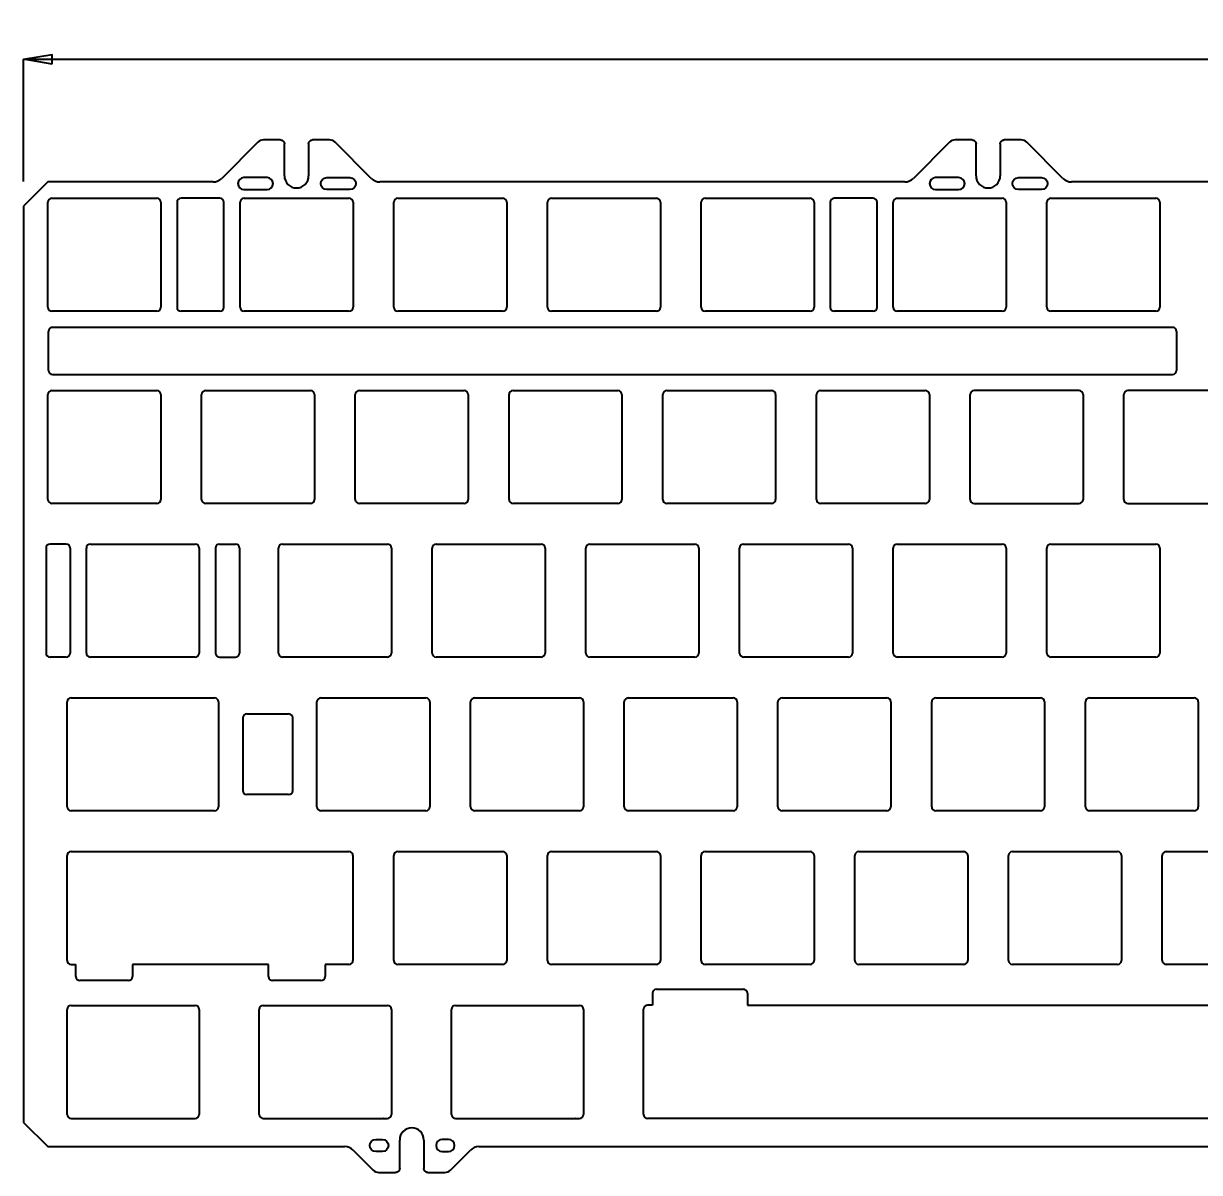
# Model space of a CAD drawing. Extents: x 2288 to 2648, y 1088 to 1230.
# Drawn here: x 2288.4 to 2434.1, y 1087.8 to 1230.2 of the extents above; entities that cross this region are included whole.
import ezdxf

# ---------------------------------------------------------------- set-up
doc = ezdxf.new("R2010")
doc.units = 0
doc.layers.get('0').update_dxf_attribs({"linetype": 'CONTINUOUS'})
doc.layers.get('DEFPOINTS').update_dxf_attribs({"linetype": 'CONTINUOUS'})
doc.styles.add('SLDTEXTSTYLE0', font='TXT', dxfattribs={"width": 0.75})
doc.dimstyles.new('SLDDIMSTYLE0', dxfattribs={"dimtxt": 3.5, "dimasz": 3.556, "dimexe": 0, "dimexo": 0.0625, "dimgap": 0.875, "dimtad": 1, "dimzin": 12, "dimblk1": 'CLOSED', "dimblk2": 'CLOSED', "dimsah": 1, "dimcen": 0.09, "dimazin": 3, "dimtfac": 1, "dimtofl": 0, "dimtmove": 0, "dimatfit": 3})

# ---------------------------------------------------------------- blocks, each defined once
blk = doc.blocks.new('_CLOSED')
at = {"color": 0, "linetype": 'BYBLOCK'}
for p, q in [((-1, 0.166667), (0, 0)), ((-1, 0.166667), (-1, -0.166667)), ((0, 0), (-1, -0.166667)), ((0, 0), (-1, 0))]:
    blk.add_line(p, q, dxfattribs=at)
blk = doc.blocks.new('*D3')
at = {"color": 0, "linetype": 'CONTINUOUS'}
for p, q in [((2288.369837, 1210.629545), (2288.369837, 1225.768585)), ((2291.925837, 1225.768585), (2633.476337, 1225.768585)), ((2637.032337, 1210.629545), (2637.032337, 1225.768585))]:
    blk.add_line(p, q, dxfattribs=at)
at = {"layer": 'DEFPOINTS', "color": 0, "linetype": 'CONTINUOUS'}
for p in [(2637.032337, 1225.768585), (2288.369837, 1210.567045), (2637.032337, 1210.567045)]:
    blk.add_point(p, dxfattribs=at)
at = {"color": 0, "linetype": 'CONTINUOUS', "xscale": 3.556, "yscale": 3.556, "zscale": 3.556, "rotation": 180}
blk.add_blockref('_CLOSED', (2288.369837, 1225.768585), dxfattribs=at)
at = {"color": 0, "linetype": 'CONTINUOUS', "xscale": 3.556, "yscale": 3.556, "zscale": 3.556}
blk.add_blockref('_CLOSED', (2637.032337, 1225.768585), dxfattribs=at)
at = {"color": 0, "linetype": 'CONTINUOUS', "style": 'SLDTEXTSTYLE0', "width": 0.75}
blk.add_text('348.66', height=3.5, dxfattribs=at).set_placement((2456.138587, 1226.643585))

msp = doc.modelspace()

# ---------------------------------------------------------------- linework, layer by layer
at = {"color": 7, "linetype": 'CONTINUOUS'}
for p, q in [((2320.207337, 1215.767045), (2318.121551, 1215.767045)), ((2326.293123, 1215.767045), (2324.207337, 1215.767045)), ((2405.932337, 1215.767045), (2403.846551, 1215.767045)), ((2412.018123, 1215.767045), (2409.932337, 1215.767045)), ((2317.414444, 1215.474152), (2312.946677, 1211.006385)), ((2320.707337, 1211.317045), (2320.707337, 1215.267045)), ((2323.707337, 1215.267045), (2323.707337, 1211.317045)), ((2331.467997, 1211.006385), (2327.00023, 1215.474152)), ((2403.139444, 1215.474152), (2398.671677, 1211.006385)), ((2406.432337, 1211.317045), (2406.432337, 1215.267045)), ((2409.432337, 1215.267045), (2409.432337, 1211.317045)), ((2417.192997, 1211.006385), (2412.72523, 1215.474152)), ((2291.369837, 1210.567045), (2288.369837, 1207.567045)), ((2311.886017, 1210.567045), (2291.369837, 1210.567045)), ((2397.611017, 1210.567045), (2332.528657, 1210.567045)), ((2483.336017, 1210.567045), (2418.253657, 1210.567045)), ((2291.894837, 1208.542045), (2304.894837, 1208.542045)), ((2315.708296, 1208.542045), (2328.708296, 1208.542045)), ((2334.758296, 1208.542045), (2347.758296, 1208.542045)), ((2353.808296, 1208.542045), (2366.808296, 1208.542045)), ((2372.858296, 1208.542045), (2385.858296, 1208.542045)), ((2396.671756, 1208.542045), (2409.671756, 1208.542045)), ((2415.721756, 1208.542045), (2428.721756, 1208.542045)), ((2288.369837, 1207.567045), (2288.369837, 1094.004545)), ((2291.394837, 1195.042045), (2291.394837, 1208.042045)), ((2305.394837, 1208.042045), (2305.394837, 1195.042045)), ((2307.394837, 1208.042045), (2307.394837, 1195.042045)), ((2313.208296, 1195.042045), (2313.208296, 1208.042045)), ((2315.208296, 1195.042045), (2315.208296, 1208.042045)), ((2329.208296, 1208.042045), (2329.208296, 1195.042045)), ((2334.258296, 1195.042045), (2334.258296, 1208.042045)), ((2348.258296, 1208.042045), (2348.258296, 1195.042045)), ((2353.308296, 1195.042045), (2353.308296, 1208.042045)), ((2367.308296, 1208.042045), (2367.308296, 1195.042045)), ((2372.358296, 1195.042045), (2372.358296, 1208.042045)), ((2386.358296, 1208.042045), (2386.358296, 1195.042045)), ((2388.358296, 1208.042045), (2388.358296, 1195.042045)), ((2394.171756, 1195.042045), (2394.171756, 1208.042045)), ((2396.171756, 1195.042045), (2396.171756, 1208.042045)), ((2410.171756, 1208.042045), (2410.171756, 1195.042045)), ((2415.221756, 1195.042045), (2415.221756, 1208.042045)), ((2429.221756, 1208.042045), (2429.221756, 1195.042045)), ((2304.894837, 1194.542045), (2291.894837, 1194.542045)), ((2328.708296, 1194.542045), (2315.708296, 1194.542045)), ((2347.758296, 1194.542045), (2334.758296, 1194.542045)), ((2366.808296, 1194.542045), (2353.808296, 1194.542045)), ((2385.858296, 1194.542045), (2372.858296, 1194.542045)), ((2409.671756, 1194.542045), (2396.671756, 1194.542045)), ((2428.721756, 1194.542045), (2415.721756, 1194.542045)), ((2430.777863, 1192.543095), (2291.950945, 1192.543095)), ((2431.277863, 1192.043095), (2431.277863, 1187.211491)), ((2291.950945, 1186.711491), (2430.777863, 1186.711491)), ((2291.394837, 1171.210442), (2291.394837, 1184.210442)), ((2291.894837, 1184.710442), (2304.894837, 1184.710442)), ((2305.394837, 1184.210442), (2305.394837, 1171.210442)), ((2310.444837, 1171.210442), (2310.444837, 1184.210442)), ((2310.944837, 1184.710442), (2323.944837, 1184.710442)), ((2324.444837, 1184.210442), (2324.444837, 1171.210442)), ((2329.494837, 1171.210442), (2329.494837, 1184.210442)), ((2329.994837, 1184.710442), (2342.994837, 1184.710442)), ((2343.494837, 1184.210442), (2343.494837, 1171.210442)), ((2348.544837, 1171.210442), (2348.544837, 1184.210442)), ((2349.044837, 1184.710442), (2362.044837, 1184.710442)), ((2362.544837, 1184.210442), (2362.544837, 1171.210442)), ((2367.594837, 1171.210442), (2367.594837, 1184.210442)), ((2368.094837, 1184.710442), (2381.094837, 1184.710442)), ((2381.594837, 1184.210442), (2381.594837, 1171.210442)), ((2386.644837, 1171.210442), (2386.644837, 1184.210442)), ((2387.144837, 1184.710442), (2400.144837, 1184.710442)), ((2400.644837, 1184.210442), (2400.644837, 1171.210442)), ((2405.694837, 1171.210442), (2405.694837, 1184.210442)), ((2419.194837, 1184.710442), (2406.194837, 1184.710442)), ((2419.694837, 1184.210442), (2419.694837, 1171.210442)), ((2424.744837, 1171.210442), (2424.744837, 1184.210442)), ((2438.244837, 1184.710442), (2425.244837, 1184.710442)), ((2304.894837, 1170.710442), (2291.894837, 1170.710442)), ((2323.944837, 1170.710442), (2310.944837, 1170.710442)), ((2342.994837, 1170.710442), (2329.994837, 1170.710442)), ((2362.044837, 1170.710442), (2349.044837, 1170.710442)), ((2381.094837, 1170.710442), (2368.094837, 1170.710442)), ((2400.144837, 1170.710442), (2387.144837, 1170.710442)), ((2406.194837, 1170.710442), (2419.194837, 1170.710442)), ((2425.244837, 1170.710442), (2438.244837, 1170.710442)), ((2291.157337, 1165.179545), (2291.157337, 1152.179545)), ((2294.157337, 1165.179545), (2294.157337, 1152.179545)), ((2296.157337, 1152.179545), (2296.157337, 1165.179545)), ((2296.657337, 1165.679545), (2309.657337, 1165.679545)), ((2310.157337, 1165.179545), (2310.157337, 1152.179545)), ((2312.157337, 1165.179545), (2312.157337, 1152.179545)), ((2315.157337, 1165.179545), (2315.157337, 1152.179545)), ((2319.969837, 1152.179545), (2319.969837, 1165.179545)), ((2320.469837, 1165.679545), (2333.469837, 1165.679545)), ((2333.969837, 1165.179545), (2333.969837, 1152.179545)), ((2339.019837, 1152.179545), (2339.019837, 1165.179545)), ((2339.519837, 1165.679545), (2352.519837, 1165.679545)), ((2353.019837, 1165.179545), (2353.019837, 1152.179545)), ((2358.069837, 1152.179545), (2358.069837, 1165.179545)), ((2358.569837, 1165.679545), (2371.569837, 1165.679545)), ((2372.069837, 1165.179545), (2372.069837, 1152.179545)), ((2377.119837, 1152.179545), (2377.119837, 1165.179545)), ((2377.619837, 1165.679545), (2390.619837, 1165.679545)), ((2391.119837, 1165.179545), (2391.119837, 1152.179545)), ((2396.169837, 1152.179545), (2396.169837, 1165.179545)), ((2396.669837, 1165.679545), (2409.669837, 1165.679545)), ((2410.169837, 1165.179545), (2410.169837, 1152.179545)), ((2415.219837, 1152.179545), (2415.219837, 1165.179545)), ((2415.719837, 1165.679545), (2428.719837, 1165.679545)), ((2429.219837, 1165.179545), (2429.219837, 1152.179545)), ((2309.657337, 1151.679545), (2296.657337, 1151.679545)), ((2333.469837, 1151.679545), (2320.469837, 1151.679545)), ((2352.519837, 1151.679545), (2339.519837, 1151.679545)), ((2371.569837, 1151.679545), (2358.569837, 1151.679545)), ((2390.619837, 1151.679545), (2377.619837, 1151.679545)), ((2409.669837, 1151.679545), (2396.669837, 1151.679545)), ((2428.719837, 1151.679545), (2415.719837, 1151.679545)), ((2293.776087, 1133.129545), (2293.776087, 1146.129545)), ((2294.276087, 1146.629545), (2312.038587, 1146.629545)), ((2312.538587, 1146.129545), (2312.538587, 1133.129545)), ((2324.732337, 1133.129545), (2324.732337, 1146.129545)), ((2325.232337, 1146.629545), (2338.232337, 1146.629545)), ((2338.732337, 1146.129545), (2338.732337, 1133.129545)), ((2343.782337, 1133.129545), (2343.782337, 1146.129545)), ((2344.282337, 1146.629545), (2357.282337, 1146.629545)), ((2357.782337, 1146.129545), (2357.782337, 1133.129545)), ((2362.832337, 1133.129545), (2362.832337, 1146.129545)), ((2363.332337, 1146.629545), (2376.332337, 1146.629545)), ((2376.832337, 1146.129545), (2376.832337, 1133.129545)), ((2381.882337, 1133.129545), (2381.882337, 1146.129545)), ((2382.382337, 1146.629545), (2395.382337, 1146.629545)), ((2395.882337, 1146.129545), (2395.882337, 1133.129545)), ((2400.932337, 1133.129545), (2400.932337, 1146.129545)), ((2401.432337, 1146.629545), (2414.432337, 1146.629545)), ((2414.932337, 1146.129545), (2414.932337, 1133.129545)), ((2419.982337, 1133.129545), (2419.982337, 1146.129545)), ((2420.482337, 1146.629545), (2433.482337, 1146.629545)), ((2433.982337, 1146.129545), (2433.982337, 1133.129545)), ((2316.038587, 1144.629545), (2321.232337, 1144.629545)), ((2315.538587, 1144.129545), (2315.538587, 1135.129545)), ((2321.732337, 1135.129545), (2321.732337, 1144.129545)), ((2321.232337, 1134.629545), (2316.038587, 1134.629545)), ((2312.038587, 1132.629545), (2294.276087, 1132.629545)), ((2338.232337, 1132.629545), (2325.232337, 1132.629545)), ((2357.282337, 1132.629545), (2344.282337, 1132.629545)), ((2376.332337, 1132.629545), (2363.332337, 1132.629545)), ((2395.382337, 1132.629545), (2382.382337, 1132.629545)), ((2414.432337, 1132.629545), (2401.432337, 1132.629545)), ((2433.482337, 1132.629545), (2420.482337, 1132.629545)), ((2293.777331, 1114.079557), (2293.777331, 1127.079557)), ((2294.277331, 1127.579557), (2328.707331, 1127.579557)), ((2329.207331, 1127.079557), (2329.207331, 1114.079557)), ((2334.257337, 1114.079545), (2334.257337, 1127.079545)), ((2334.757337, 1127.579545), (2347.757337, 1127.579545)), ((2348.257337, 1127.079545), (2348.257337, 1114.079545)), ((2353.307337, 1114.079545), (2353.307337, 1127.079545)), ((2353.807337, 1127.579545), (2366.807337, 1127.579545)), ((2367.307337, 1127.079545), (2367.307337, 1114.079545)), ((2372.357337, 1114.079545), (2372.357337, 1127.079545)), ((2372.857337, 1127.579545), (2385.857337, 1127.579545)), ((2386.357337, 1127.079545), (2386.357337, 1114.079545)), ((2391.407337, 1114.079545), (2391.407337, 1127.079545)), ((2391.907337, 1127.579545), (2404.907337, 1127.579545)), ((2405.407337, 1127.079545), (2405.407337, 1114.079545)), ((2410.457337, 1114.079545), (2410.457337, 1127.079545)), ((2410.957337, 1127.579545), (2423.957337, 1127.579545)), ((2424.457337, 1127.079545), (2424.457337, 1114.079545)), ((2429.507337, 1114.079545), (2429.507337, 1127.079545)), ((2430.007337, 1127.579545), (2443.007337, 1127.579545)), ((2294.277331, 1113.579557), (2294.863097, 1113.579557)), ((2294.863097, 1112.079557), (2294.863097, 1113.579557)), ((2301.863097, 1113.579563), (2301.863097, 1112.079557)), ((2318.739074, 1113.579557), (2301.863097, 1113.579563)), ((2318.739074, 1112.079557), (2318.739074, 1113.579557)), ((2328.707331, 1113.579557), (2325.739074, 1113.579557)), ((2325.739074, 1113.579557), (2325.739074, 1112.079557)), ((2347.757337, 1113.579545), (2334.757337, 1113.579545)), ((2366.807337, 1113.579545), (2353.807337, 1113.579545)), ((2385.857337, 1113.579545), (2372.857337, 1113.579545)), ((2404.907337, 1113.579545), (2391.907337, 1113.579545)), ((2423.957337, 1113.579545), (2410.957337, 1113.579545)), ((2443.007337, 1113.579545), (2430.007337, 1113.579545)), ((2301.363097, 1111.579557), (2295.363097, 1111.579557)), ((2325.239074, 1111.579557), (2319.239074, 1111.579557)), ((2366.332383, 1110.013873), (2366.332383, 1108.529545)), ((2366.832383, 1110.513873), (2377.594904, 1110.513873)), ((2378.094904, 1110.013873), (2378.094904, 1108.529545)), ((2293.776139, 1095.010448), (2293.776139, 1108.01046)), ((2294.276139, 1108.51046), (2309.657404, 1108.51046)), ((2310.157404, 1108.01046), (2310.157404, 1095.010448)), ((2317.588639, 1095.010448), (2317.588639, 1108.01046)), ((2318.088639, 1108.51046), (2333.469904, 1108.51046)), ((2333.969904, 1108.01046), (2333.969904, 1095.010448)), ((2341.401139, 1095.010448), (2341.401139, 1108.01046)), ((2341.901139, 1108.51046), (2357.282404, 1108.51046)), ((2357.782404, 1108.01046), (2357.782404, 1095.010448)), ((2378.094904, 1108.529545), (2466.344895, 1108.529545)), ((2288.369837, 1094.004545), (2291.369837, 1091.004545)), ((2294.276139, 1094.510448), (2309.150492, 1094.510448)), ((2309.157404, 1094.510448), (2309.150492, 1094.510448)), ((2309.157404, 1094.510448), (2309.657404, 1094.510448)), ((2318.088639, 1094.510448), (2332.957935, 1094.510448)), ((2332.969904, 1094.510448), (2332.957935, 1094.510448)), ((2332.969904, 1094.510448), (2333.469904, 1094.510448)), ((2341.901139, 1094.510448), (2356.746115, 1094.510448)), ((2356.782414, 1094.510448), (2356.746115, 1094.510448)), ((2356.782414, 1094.510448), (2357.282404, 1094.510448)), ((2497.776139, 1094.51046), (2365.712404, 1094.51046)), ((2334.994889, 1088.304545), (2334.994889, 1091.829545)), ((2337.994889, 1091.829545), (2337.994889, 1088.304545)), ((2291.369837, 1091.004545), (2328.173568, 1091.004545)), ((2329.234229, 1090.565205), (2331.701996, 1088.097438)), ((2341.287782, 1088.097438), (2343.755549, 1090.565205)), ((2344.816209, 1091.004545), (2494.861068, 1091.004545)), ((2332.409102, 1087.804545), (2334.494889, 1087.804545)), ((2338.494889, 1087.804545), (2340.580675, 1087.804545))]:
    msp.add_line(p, q, dxfattribs=at)
for p, q in [((2318.550757, 1211.105449, -0.00001), (2315.694989, 1211.105449, -0.000011)), ((2325.964538, 1211.105449, -0.000008), (2328.820306, 1211.105449, -0.000007)), ((2404.275757, 1211.105449, -0.00001), (2401.419989, 1211.105449, -0.000011)), ((2411.689538, 1211.105449, -0.000008), (2414.545306, 1211.105449, -0.000007)), ((2312.708296, 1208.542045), (2307.894837, 1208.542045)), ((2315.694989, 1209.605449, -0.000011), (2318.550757, 1209.605449, -0.00001)), ((2328.820306, 1209.605449, -0.000007), (2325.964538, 1209.605449, -0.000008)), ((2393.671756, 1208.542045), (2388.858296, 1208.542045)), ((2401.419989, 1209.605449, -0.000011), (2404.275757, 1209.605449, -0.00001)), ((2414.545306, 1209.605449, -0.000007), (2411.689538, 1209.605449, -0.000008)), ((2312.708296, 1194.542045), (2307.894837, 1194.542045)), ((2393.671756, 1194.542045), (2388.858296, 1194.542045)), ((2365.212404, 1095.01046), (2365.212404, 1108.029545)), ((2366.332383, 1108.529545), (2365.712404, 1108.529545)), ((2332.044106, 1091.893271, -0.000056), (2332.844106, 1091.893271, -0.000056)), ((2341.057887, 1091.893271, -0.000054), (2340.257887, 1091.893271, -0.000054)), ((2332.844106, 1090.393271, -0.000056), (2332.044106, 1090.393271, -0.000056)), ((2340.257887, 1090.393271, -0.000054), (2341.057887, 1090.393271, -0.000054))]:
    msp.add_line(p, q)
at = {"color": 7}
for p, q in [((2291.450945, 1187.211491), (2291.450945, 1192.043095)), ((2293.657337, 1165.679545), (2291.657337, 1165.679545)), ((2312.657337, 1165.679545), (2314.657337, 1165.679545)), ((2293.657337, 1151.679545), (2291.657337, 1151.679545)), ((2312.657337, 1151.679545), (2314.657337, 1151.679545))]:
    msp.add_line(p, q, dxfattribs=at)
at = {"color": 7, "linetype": 'CONTINUOUS'}
for points in [[(2320.207337, 1215.767045), (2320.226961, 1215.766643), (2320.246546, 1215.765444), (2320.266064, 1215.763459), (2320.285486, 1215.7607), (2320.304787, 1215.757179), (2320.323937, 1215.752906), (2320.342911, 1215.747894), (2320.361679, 1215.742153), (2320.380215, 1215.735695), (2320.398491, 1215.728532), (2320.41648, 1215.720674), (2320.434153, 1215.712134), (2320.451483, 1215.702922), (2320.468444, 1215.69305), (2320.485007, 1215.682529), (2320.501144, 1215.671372), (2320.516829, 1215.659589), (2320.532033, 1215.647191), (2320.54673, 1215.63419), (2320.56089, 1215.620598), (2320.574483, 1215.606437), (2320.587483, 1215.591741), (2320.599881, 1215.576537), (2320.611664, 1215.560852), (2320.622822, 1215.544715), (2320.633342, 1215.528152), (2320.643214, 1215.511191), (2320.652426, 1215.493861), (2320.660966, 1215.476187), (2320.668824, 1215.458199), (2320.675987, 1215.439923), (2320.682445, 1215.421387), (2320.688186, 1215.402619), (2320.693198, 1215.383645), (2320.697471, 1215.364495), (2320.700992, 1215.345194), (2320.703751, 1215.325772), (2320.705736, 1215.306254), (2320.706935, 1215.286669), (2320.707337, 1215.267045)], [(2323.707337, 1215.267045), (2323.707739, 1215.286669), (2323.708938, 1215.306254), (2323.710923, 1215.325772), (2323.713682, 1215.345194), (2323.717203, 1215.364495), (2323.721476, 1215.383645), (2323.726488, 1215.402619), (2323.732229, 1215.421387), (2323.738687, 1215.439923), (2323.74585, 1215.458199), (2323.753708, 1215.476187), (2323.762249, 1215.493861), (2323.77146, 1215.511191), (2323.781332, 1215.528152), (2323.791853, 1215.544715), (2323.80301, 1215.560852), (2323.814793, 1215.576537), (2323.827191, 1215.591741), (2323.840192, 1215.606437), (2323.853784, 1215.620598), (2323.867945, 1215.63419), (2323.882641, 1215.647191), (2323.897845, 1215.659589), (2323.91353, 1215.671372), (2323.929667, 1215.682529), (2323.94623, 1215.69305), (2323.963191, 1215.702922), (2323.980521, 1215.712134), (2323.998195, 1215.720674), (2324.016183, 1215.728532), (2324.034459, 1215.735695), (2324.052995, 1215.742153), (2324.071763, 1215.747894), (2324.090737, 1215.752906), (2324.109887, 1215.757179), (2324.129188, 1215.7607), (2324.148611, 1215.763459), (2324.168128, 1215.765444), (2324.187713, 1215.766643), (2324.207337, 1215.767045)], [(2405.932337, 1215.767045), (2405.951961, 1215.766643), (2405.971546, 1215.765444), (2405.991064, 1215.763459), (2406.010486, 1215.7607), (2406.029787, 1215.757179), (2406.048937, 1215.752906), (2406.067911, 1215.747894), (2406.086679, 1215.742153), (2406.105215, 1215.735695), (2406.123491, 1215.728532), (2406.14148, 1215.720674), (2406.159153, 1215.712134), (2406.176483, 1215.702922), (2406.193444, 1215.69305), (2406.210007, 1215.682529), (2406.226144, 1215.671372), (2406.241829, 1215.659589), (2406.257033, 1215.647191), (2406.27173, 1215.63419), (2406.28589, 1215.620598), (2406.299483, 1215.606437), (2406.312483, 1215.591741), (2406.324881, 1215.576537), (2406.336664, 1215.560852), (2406.347822, 1215.544715), (2406.358342, 1215.528152), (2406.368214, 1215.511191), (2406.377426, 1215.493861), (2406.385966, 1215.476187), (2406.393824, 1215.458199), (2406.400987, 1215.439923), (2406.407445, 1215.421387), (2406.413186, 1215.402619), (2406.418198, 1215.383645), (2406.422471, 1215.364495), (2406.425992, 1215.345194), (2406.428751, 1215.325772), (2406.430736, 1215.306254), (2406.431935, 1215.286669), (2406.432337, 1215.267045)], [(2409.432337, 1215.267045), (2409.432739, 1215.286669), (2409.433938, 1215.306254), (2409.435923, 1215.325772), (2409.438682, 1215.345194), (2409.442203, 1215.364495), (2409.446476, 1215.383645), (2409.451488, 1215.402619), (2409.457229, 1215.421387), (2409.463687, 1215.439923), (2409.47085, 1215.458199), (2409.478708, 1215.476187), (2409.487249, 1215.493861), (2409.49646, 1215.511191), (2409.506332, 1215.528152), (2409.516853, 1215.544715), (2409.52801, 1215.560852), (2409.539793, 1215.576537), (2409.552191, 1215.591741), (2409.565192, 1215.606437), (2409.578784, 1215.620598), (2409.592945, 1215.63419), (2409.607641, 1215.647191), (2409.622845, 1215.659589), (2409.63853, 1215.671372), (2409.654667, 1215.682529), (2409.67123, 1215.69305), (2409.688191, 1215.702922), (2409.705521, 1215.712134), (2409.723195, 1215.720674), (2409.741183, 1215.728532), (2409.759459, 1215.735695), (2409.777995, 1215.742153), (2409.796763, 1215.747894), (2409.815737, 1215.752906), (2409.834887, 1215.757179), (2409.854188, 1215.7607), (2409.873611, 1215.763459), (2409.893128, 1215.765444), (2409.912713, 1215.766643), (2409.932337, 1215.767045)], [(2334.994889, 1088.304545), (2334.994486, 1088.284921), (2334.993287, 1088.265336), (2334.991303, 1088.245819), (2334.988544, 1088.226396), (2334.985023, 1088.207095), (2334.98075, 1088.187945), (2334.975738, 1088.168971), (2334.969997, 1088.150203), (2334.963539, 1088.131667), (2334.956375, 1088.113391), (2334.948518, 1088.095403), (2334.939977, 1088.077729), (2334.930765, 1088.060399), (2334.920894, 1088.043438), (2334.910373, 1088.026875), (2334.899216, 1088.010738), (2334.887432, 1087.995053), (2334.875035, 1087.979849), (2334.862034, 1087.965153), (2334.848442, 1087.950992), (2334.834281, 1087.9374), (2334.819585, 1087.924399), (2334.804381, 1087.912001), (2334.788696, 1087.900218), (2334.772558, 1087.889061), (2334.755996, 1087.87854), (2334.739035, 1087.868668), (2334.721705, 1087.859456), (2334.704031, 1087.850916), (2334.686043, 1087.843058), (2334.667767, 1087.835895), (2334.649231, 1087.829437), (2334.630463, 1087.823696), (2334.611489, 1087.818684), (2334.592339, 1087.814411), (2334.573038, 1087.81089), (2334.553615, 1087.808131), (2334.534098, 1087.806146), (2334.514513, 1087.804947), (2334.494889, 1087.804545)], [(2338.494889, 1087.804545), (2338.475264, 1087.804947), (2338.45568, 1087.806146), (2338.436162, 1087.808131), (2338.416739, 1087.81089), (2338.397439, 1087.814411), (2338.378288, 1087.818684), (2338.359315, 1087.823696), (2338.340547, 1087.829437), (2338.322011, 1087.835895), (2338.303735, 1087.843058), (2338.285746, 1087.850916), (2338.268073, 1087.859456), (2338.250742, 1087.868668), (2338.233782, 1087.87854), (2338.217219, 1087.889061), (2338.201082, 1087.900218), (2338.185397, 1087.912001), (2338.170193, 1087.924399), (2338.155496, 1087.9374), (2338.141335, 1087.950992), (2338.127743, 1087.965153), (2338.114743, 1087.979849), (2338.102345, 1087.995053), (2338.090562, 1088.010738), (2338.079404, 1088.026875), (2338.068884, 1088.043438), (2338.059012, 1088.060399), (2338.0498, 1088.077729), (2338.04126, 1088.095403), (2338.033402, 1088.113391), (2338.026239, 1088.131667), (2338.019781, 1088.150203), (2338.01404, 1088.168971), (2338.009027, 1088.187945), (2338.004755, 1088.207095), (2338.001233, 1088.226396), (2337.998475, 1088.245819), (2337.99649, 1088.265336), (2337.995291, 1088.284921), (2337.994889, 1088.304545)]]:
    msp.add_lwpolyline(points, dxfattribs=at)
for centre, radius, start, end in [((2318.121551, 1214.767045), 1, 90, 135), ((2326.293123, 1214.767045), 1, 45, 90), ((2403.846551, 1214.767045), 1, 90, 135), ((2412.018123, 1214.767045), 1, 45, 90), ((2322.207337, 1211.317045), 1.5, 180, 0), ((2407.932337, 1211.317045), 1.5, 180, 0), ((2311.886017, 1212.067045), 1.5, 270, 315), ((2332.528657, 1212.067045), 1.5, 225, 270), ((2397.611017, 1212.067045), 1.5, 270, 315), ((2418.253657, 1212.067045), 1.5, 225, 270), ((2291.894837, 1208.042045), 0.5, 90, 180), ((2304.894837, 1208.042045), 0.5, 0, 90), ((2315.708296, 1208.042045), 0.5, 90, 180), ((2328.708296, 1208.042045), 0.5, 0, 90), ((2334.758296, 1208.042045), 0.5, 90, 180), ((2347.758296, 1208.042045), 0.5, 0, 90), ((2353.808296, 1208.042045), 0.5, 90, 180), ((2366.808296, 1208.042045), 0.5, 0, 90), ((2372.858296, 1208.042045), 0.5, 90, 180), ((2385.858296, 1208.042045), 0.5, 0, 90), ((2396.671756, 1208.042045), 0.5, 90, 180), ((2409.671756, 1208.042045), 0.5, 0, 90), ((2415.721756, 1208.042045), 0.5, 90, 180), ((2428.721756, 1208.042045), 0.5, 0, 90), ((2291.894837, 1195.042045), 0.5, 180, 270), ((2304.894837, 1195.042045), 0.5, 270, 0), ((2315.708296, 1195.042045), 0.5, 180, 270), ((2328.708296, 1195.042045), 0.5, 270, 0), ((2334.758296, 1195.042045), 0.5, 180, 270), ((2347.758296, 1195.042045), 0.5, 270, 0), ((2353.808296, 1195.042045), 0.5, 180, 270), ((2366.808296, 1195.042045), 0.5, 270, 0), ((2372.858296, 1195.042045), 0.5, 180, 270), ((2385.858296, 1195.042045), 0.5, 270, 0), ((2396.671756, 1195.042045), 0.5, 180, 270), ((2409.671756, 1195.042045), 0.5, 270, 0), ((2415.721756, 1195.042045), 0.5, 180, 270), ((2428.721756, 1195.042045), 0.5, 270, 0), ((2430.777863, 1192.043095), 0.5, 0, 90), ((2430.777863, 1187.211491), 0.5, 270, 0), ((2291.894837, 1184.210442), 0.5, 90, 180), ((2304.894837, 1184.210442), 0.5, 0, 90), ((2310.944837, 1184.210442), 0.5, 90, 180), ((2323.944837, 1184.210442), 0.5, 0, 90), ((2329.994837, 1184.210442), 0.5, 90, 180), ((2342.994837, 1184.210442), 0.5, 0, 90), ((2349.044837, 1184.210442), 0.5, 90, 180), ((2362.044837, 1184.210442), 0.5, 0, 90), ((2368.094837, 1184.210442), 0.5, 90, 180), ((2381.094837, 1184.210442), 0.5, 0, 90), ((2387.144837, 1184.210442), 0.5, 90, 180), ((2400.144837, 1184.210442), 0.5, 0, 90), ((2406.194837, 1184.210442), 0.5, 90, 180), ((2419.194837, 1184.210442), 0.5, 0, 90), ((2425.244837, 1184.210442), 0.5, 90, 180), ((2291.894837, 1171.210442), 0.5, 180, 270), ((2304.894837, 1171.210442), 0.5, 270, 0), ((2310.944837, 1171.210442), 0.5, 180, 270), ((2323.944837, 1171.210442), 0.5, 270, 0), ((2329.994837, 1171.210442), 0.5, 180, 270), ((2342.994837, 1171.210442), 0.5, 270, 0), ((2349.044837, 1171.210442), 0.5, 180, 270), ((2362.044837, 1171.210442), 0.5, 270, 0), ((2368.094837, 1171.210442), 0.5, 180, 270), ((2381.094837, 1171.210442), 0.5, 270, 0), ((2387.144837, 1171.210442), 0.5, 180, 270), ((2400.144837, 1171.210442), 0.5, 270, 0), ((2406.194837, 1171.210442), 0.5, 180, 270), ((2419.194837, 1171.210442), 0.5, 270, 0), ((2425.244837, 1171.210442), 0.5, 180, 270), ((2296.657337, 1165.179545), 0.5, 90, 180), ((2309.657337, 1165.179545), 0.5, 0, 90), ((2320.469837, 1165.179545), 0.5, 90, 180), ((2333.469837, 1165.179545), 0.5, 0, 90), ((2339.519837, 1165.179545), 0.5, 90, 180), ((2352.519837, 1165.179545), 0.5, 0, 90), ((2358.569837, 1165.179545), 0.5, 90, 180), ((2371.569837, 1165.179545), 0.5, 0, 90), ((2377.619837, 1165.179545), 0.5, 90, 180), ((2390.619837, 1165.179545), 0.5, 0, 90), ((2396.669837, 1165.179545), 0.5, 90, 180), ((2409.669837, 1165.179545), 0.5, 0, 90), ((2415.719837, 1165.179545), 0.5, 90, 180), ((2428.719837, 1165.179545), 0.5, 0, 90), ((2296.657337, 1152.179545), 0.5, 180, 270), ((2309.657337, 1152.179545), 0.5, 270, 0), ((2320.469837, 1152.179545), 0.5, 180, 270), ((2333.469837, 1152.179545), 0.5, 270, 0), ((2339.519837, 1152.179545), 0.5, 180, 270), ((2352.519837, 1152.179545), 0.5, 270, 0), ((2358.569837, 1152.179545), 0.5, 180, 270), ((2371.569837, 1152.179545), 0.5, 270, 0), ((2377.619837, 1152.179545), 0.5, 180, 270), ((2390.619837, 1152.179545), 0.5, 270, 0), ((2396.669837, 1152.179545), 0.5, 180, 270), ((2409.669837, 1152.179545), 0.5, 270, 0), ((2415.719837, 1152.179545), 0.5, 180, 270), ((2428.719837, 1152.179545), 0.5, 270, 0), ((2294.276087, 1146.129545), 0.5, 90, 180), ((2312.038587, 1146.129545), 0.5, 0, 90), ((2325.232337, 1146.129545), 0.5, 90, 180), ((2338.232337, 1146.129545), 0.5, 0, 90), ((2344.282337, 1146.129545), 0.5, 90, 180), ((2357.282337, 1146.129545), 0.5, 0, 90), ((2363.332337, 1146.129545), 0.5, 90, 180), ((2376.332337, 1146.129545), 0.5, 0, 90), ((2382.382337, 1146.129545), 0.5, 90, 180), ((2395.382337, 1146.129545), 0.5, 0, 90), ((2401.432337, 1146.129545), 0.5, 90, 180), ((2414.432337, 1146.129545), 0.5, 0, 90), ((2420.482337, 1146.129545), 0.5, 90, 180), ((2433.482337, 1146.129545), 0.5, 0, 90), ((2316.038587, 1144.129545), 0.5, 90, 180), ((2321.232337, 1144.129545), 0.5, 0, 90), ((2316.038587, 1135.129545), 0.5, 180, 270), ((2321.232337, 1135.129545), 0.5, 270, 0), ((2294.276087, 1133.129545), 0.5, 180, 270), ((2312.038587, 1133.129545), 0.5, 270, 0), ((2325.232337, 1133.129545), 0.5, 180, 270), ((2338.232337, 1133.129545), 0.5, 270, 0), ((2344.282337, 1133.129545), 0.5, 180, 270), ((2357.282337, 1133.129545), 0.5, 270, 0), ((2363.332337, 1133.129545), 0.5, 180, 270), ((2376.332337, 1133.129545), 0.5, 270, 0), ((2382.382337, 1133.129545), 0.5, 180, 270), ((2395.382337, 1133.129545), 0.5, 270, 0), ((2401.432337, 1133.129545), 0.5, 180, 270), ((2414.432337, 1133.129545), 0.5, 270, 0), ((2420.482337, 1133.129545), 0.5, 180, 270), ((2433.482337, 1133.129545), 0.5, 270, 0), ((2294.277331, 1127.079557), 0.5, 90, 180), ((2328.707331, 1127.079557), 0.5, 0, 90), ((2334.757337, 1127.079545), 0.5, 90, 180), ((2347.757337, 1127.079545), 0.5, 0, 90), ((2353.807337, 1127.079545), 0.5, 90, 180), ((2366.807337, 1127.079545), 0.5, 0, 90), ((2372.857337, 1127.079545), 0.5, 90, 180), ((2385.857337, 1127.079545), 0.5, 0, 90), ((2391.907337, 1127.079545), 0.5, 90, 180), ((2404.907337, 1127.079545), 0.5, 0, 90), ((2410.957337, 1127.079545), 0.5, 90, 180), ((2423.957337, 1127.079545), 0.5, 0, 90), ((2430.007337, 1127.079545), 0.5, 90, 180), ((2294.277331, 1114.079557), 0.5, 180, 270), ((2328.707331, 1114.079557), 0.5, 270, 0), ((2334.757337, 1114.079545), 0.5, 180, 270), ((2347.757337, 1114.079545), 0.5, 270, 0), ((2353.807337, 1114.079545), 0.5, 180, 270), ((2366.807337, 1114.079545), 0.5, 270, 0), ((2372.857337, 1114.079545), 0.5, 180, 270), ((2385.857337, 1114.079545), 0.5, 270, 0), ((2391.907337, 1114.079545), 0.5, 180, 270), ((2404.907337, 1114.079545), 0.5, 270, 0), ((2410.957337, 1114.079545), 0.5, 180, 270), ((2423.957337, 1114.079545), 0.5, 270, 0), ((2430.007337, 1114.079545), 0.5, 180, 270), ((2295.363097, 1112.079557), 0.5, 180, 270), ((2301.363097, 1112.079557), 0.5, 270, 0), ((2319.239074, 1112.079557), 0.5, 180, 270), ((2325.239074, 1112.079557), 0.5, 270, 0), ((2366.832383, 1110.013873), 0.5, 90, 180), ((2377.594904, 1110.013873), 0.5, 0, 90), ((2294.276139, 1108.01046), 0.5, 90, 180), ((2309.657404, 1108.01046), 0.5, 0, 90), ((2318.088639, 1108.01046), 0.5, 90, 180), ((2333.469904, 1108.01046), 0.5, 0, 90), ((2341.901139, 1108.01046), 0.5, 90, 180), ((2357.282404, 1108.01046), 0.5, 0, 90), ((2294.276139, 1095.010448), 0.5, 180, 270), ((2309.657404, 1095.010448), 0.5, 270, 0), ((2318.088639, 1095.010448), 0.5, 180, 270), ((2333.469904, 1095.010448), 0.5, 270, 0), ((2341.901139, 1095.010448), 0.5, 180, 270), ((2357.282404, 1095.010448), 0.5, 270, 0), ((2336.494889, 1091.829545), 1.5, 0, 180), ((2328.173568, 1089.504545), 1.5, 45, 90), ((2344.816209, 1089.504545), 1.5, 90, 135), ((2332.409102, 1088.804545), 1, 225, 270), ((2340.580675, 1088.804545), 1, 270, 315)]:
    msp.add_arc(centre, radius, start, end, dxfattribs=at)
for centre, radius, start, end in [((2315.694989, 1210.355449, -0.000011), 0.75, 90.000005, 270.000005), ((2318.550757, 1210.355449, -0.00001), 0.75, 270.000005, 90.000005), ((2401.419989, 1210.355449, -0.000011), 0.75, 90.000005, 270.000005), ((2404.275757, 1210.355449, -0.00001), 0.75, 270.000005, 90.000005), ((2307.894837, 1208.042045), 0.5, 90, 180), ((2312.708296, 1208.042045), 0.5, 0, 90), ((2388.858296, 1208.042045), 0.5, 90, 180), ((2393.671756, 1208.042045), 0.5, 0, 90), ((2307.894837, 1195.042045), 0.5, 180, 270), ((2312.708296, 1195.042045), 0.5, 270, 0), ((2388.858296, 1195.042045), 0.5, 180, 270), ((2393.671756, 1195.042045), 0.5, 270, 0), ((2365.712404, 1108.029545), 0.5, 90, 180), ((2365.712404, 1095.01046), 0.5, 180, 270), ((2340.257887, 1091.143271, -0.000054), 0.75, 90, 270), ((2341.057887, 1091.143271, -0.000054), 0.75, 270, 90)]:
    msp.add_arc(centre, radius, start, end)
at = {"extrusion": (2.623e-07, 0, -1)}
for centre, start, end in [((-2325.964538, 1210.355449, 0.000618), 270.000005, 90.000005), ((-2328.820306, 1210.355449, 0.000618), 90.000005, 270.000005), ((-2411.689538, 1210.355449, 0.00064), 270.000005, 90.000005), ((-2414.545306, 1210.355449, 0.00064), 90.000005, 270.000005), ((-2332.044106, 1091.143271, 0.000668), 270, 90), ((-2332.844106, 1091.143271, 0.000668), 90, 270)]:
    msp.add_arc(centre, 0.75, start, end, dxfattribs=at)
at = {"color": 7}
for centre, start, end in [((2291.950945, 1192.043095), 90, 180), ((2291.950945, 1187.211491), 180, 270), ((2291.657337, 1165.179545), 90, 180), ((2293.657337, 1165.179545), 0, 90), ((2312.657337, 1165.179545), 90, 180), ((2314.657337, 1165.179545), 0, 90), ((2291.657337, 1152.179545), 180, 270), ((2293.657337, 1152.179545), 270, 0), ((2312.657337, 1152.179545), 180, 270), ((2314.657337, 1152.179545), 270, 0)]:
    msp.add_arc(centre, 0.5, start, end, dxfattribs=at)

# ---------------------------------------------------------------- dimensions: what is measured, and where the dimension line sits
at = {"color": 7, "linetype": 'CONTINUOUS'}
dim = msp.add_linear_dim(base=(2637.032337, 1225.768585), p1=(2288.369837, 1210.567045), p2=(2637.032337, 1210.567045), dimstyle='SLDDIMSTYLE0', dxfattribs=at)
dim.commit()
dim.dimension.update_dxf_attribs({"geometry": '*D3', "text_midpoint": (2462.701087, 1225.768585), "dimtype": 160})

doc.saveas('drawing.dxf')
